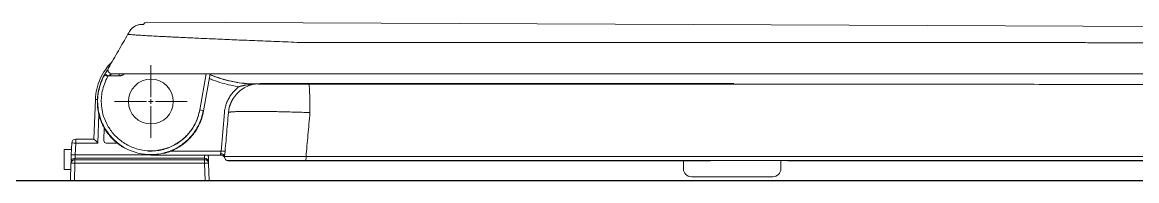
# Model space of a CAD drawing. Header units: millimetres. Extents: x 4840 to 6640, y -3623 to -1026.
# Drawn here: x 5307.4 to 5588.5, y -2893.1 to -2853.1 of the extents above; entities that cross this region are included whole.
import ezdxf

# ---------------------------------------------------------------- set-up
doc = ezdxf.new("R2010")
doc.units = ezdxf.units.MM
doc.layers.add('내부선 및 부속', color=4, linetype='Continuous')
doc.layers.add('외형선', color=3, linetype='Continuous')

# ---------------------------------------------------------------- blocks, each defined once
blk = doc.blocks.new('*U4')
at = {"layer": '내부선 및 부속', "color": 0, "lineweight": 18}
for p, q in [((0, 1.13), (0, 9.15)), ((-9.15, 0), (-1.13, 0)), ((1.13, 0), (9.15, 0)), ((0, -9.15), (0, -1.13))]:
    blk.add_line(p, q, dxfattribs=at)
at = {"layer": '내부선 및 부속', "color": 0, "linetype": 'Continuous', "lineweight": 18}
for p, q in [((-0.565, 0), (0.565, 0)), ((0, -0.565), (0, 0.565))]:
    blk.add_line(p, q, dxfattribs=at)

msp = doc.modelspace()

# ---------------------------------------------------------------- linework, layer by layer
at = {"layer": '내부선 및 부속', "lineweight": 18, "extrusion": (3.83476e-17, 1, 0)}
for p, q in [((5338.91, -2853.07), (5764.85, -2854.88)), ((5328.16, -2866.33), (5328.26, -2866.15)), ((5331.83, -2866.6), (5331.83, -2866.08)), ((5353.77, -2866.08), (5352.16, -2875.19)), ((5354.79, -2866.08), (5353.15, -2875.42)), ((5329.03, -2866.77), (5329.12, -2866.6)), ((5331.83, -2866.6), (5329.12, -2866.6)), ((5367.38, -2868.56), (5367.38, -2868.56)), ((5325.51, -2882.58), (5325.86, -2872.59)), ((5326.48, -2883.57), (5326.73, -2876.18)), ((5358.42, -2875.85), (5357.57, -2885.57)), ((5328, -2882.96), (5328.11, -2879.64)), ((5320.89, -2882.58), (5320.89, -2883.57)), ((5319.83, -2885.23), (5317.97, -2885.23)), ((5317.97, -2885.23), (5317.97, -2890.23)), ((5319.79, -2886.5), (5319.89, -2883.55)), ((5320.79, -2886.53), (5320.89, -2883.57)), ((5326.48, -2883.57), (5320.89, -2883.57)), ((5331.39, -2883.58), (5328.6, -2883.58)), ((5357.57, -2885.57), (5344.92, -2885.57)), ((5319.56, -2893.08), (5319.71, -2888.62)), ((5319.71, -2888.62), (5319.73, -2888.27)), ((5320.56, -2893.08), (5320.71, -2888.64)), ((5320.71, -2887.76), (5320.72, -2887.41)), ((5320.71, -2887.76), (5353.4, -2887.76)), ((5320.71, -2888.64), (5320.71, -2887.76)), ((5320.71, -2888.64), (5353.4, -2888.64)), ((5320.72, -2887.41), (5353.39, -2887.41)), ((5320.79, -2886.53), (5339.53, -2886.53)), ((5357.51, -2886.58), (5339.85, -2886.58)), ((5353.4, -2887.76), (5353.39, -2887.41)), ((5353.4, -2888.64), (5353.4, -2887.76)), ((5353.4, -2888.64), (5353.56, -2893.08)), ((5354.4, -2888.62), (5354.39, -2888.27)), ((5354.4, -2888.62), (5354.56, -2893.08)), ((5474.16, -2890.05), (5474.16, -2888.05)), ((5498.72, -2888.05), (5498.72, -2890.05)), ((5317.97, -2890.23), (5319.66, -2890.23)), ((5319.56, -2893.08), (5320.56, -2893.08)), ((5353.56, -2893.08), (5320.56, -2893.08)), ((5353.56, -2893.08), (5354.56, -2893.08)), ((5476.16, -2892.05), (5487.6, -2892.05)), ((5487.6, -2892.05), (5488.92, -2892.05)), ((5488.92, -2892.05), (5496.48, -2892.05)), ((5496.72, -2892.05), (5496.48, -2892.05))]:
    msp.add_line(p, q, dxfattribs=at)
at = {"layer": '내부선 및 부속', "lineweight": 18}
msp.add_circle((5339.85, -2873.08), 5.65, dxfattribs=at)
for centre, radius, start, end in [((5338.9, -2854.07), 1, 89.7562, 154.5899), ((5328.6, -2882.98), 0.6, 178, 270), ((5357.51, -2887.58), 1, 14.4775, 90), ((5359.44, -2887.08), 1, 175, 270), ((5476.16, -2890.05), 2, 180, 270), ((5496.72, -2890.05), 2, 270, 0)]:
    msp.add_arc(centre, radius, start, end, dxfattribs=at)
at = {"layer": '내부선 및 부속', "lineweight": 18, "extrusion": (0, 0, -1)}
for centre, start, end in [((-5330.04, -2865.08), 270, 30), ((-5320.89, -2883.58), 2, 90)]:
    msp.add_arc(centre, 1, start, end, dxfattribs=at)
for centre, major_axis, ratio, start_param, end_param in [((5329.03, -2866.83), (-0.866, 0.5), 0.04534, 0, 1.544625), ((5329.12, -2866.65), (0.866, -0.5), 0.04534, 3.141593, 4.686218), ((5367.39, -2876.57), (7.97, -0.7), 1, 3.141719, 4.41994), ((5367.39, -2876.57), (7.97, -0.7), 1, 4.41994, 4.62452), ((5379.72, -2876.57), (0, 8), 0.031528, 0.000968, 1.483541), ((5326.86, -2872.62), (0.999, -0.035), 0.008721, 3.141593, 4.193871), ((5352.16, -2875.25), (0.985, -0.174), 0.051543, 4.703301, 6.283185), ((5326.48, -2883.58), (-0.966, 1), 0.004361, 6.283184, 7.849466), ((5320.89, -2883.58), (0.999, -0.035), 0.008721, 3.141593, 4.712084), ((5357.45, -2886.9), (0.996, -0.087), 0.661451, 4.654602, 6.283201), ((5357.57, -2885.56), (0.996, -0.087), 0.008693, 0, 1.570036), ((5320.71, -2888.66), (0.999, -0.035), 0.894318, 3.141593, 4.681169), ((5320.71, -2888.66), (0.999, -0.035), 0.017442, 3.141593, 4.71178), ((5320.72, -2888.31), (0.999, -0.035), 0.894318, 3.141593, 4.681167), ((5320.79, -2886.54), (0.999, -0.035), 0.008721, 3.141593, 4.712087), ((5353.39, -2888.31), (0.999, 0.035), 0.894318, 4.743609, 6.283185), ((5353.4, -2888.66), (-0.999, -0.035), 0.894318, 1.602016, 3.141593), ((5353.4, -2888.66), (0.999, 0.035), 0.017442, 4.712998, 6.283185), ((5378.95, -2887.08), (0, -1), 0.030865, 4.625122, 6.283185)]:
    msp.add_ellipse(centre, major_axis=major_axis, ratio=ratio, start_param=start_param, end_param=end_param, dxfattribs=at)
at = {"layer": '내부선 및 부속', "lineweight": 18}
for points, degree in [([(5334.06, -2856.1), (5334.12, -2856.01), (5334.22, -2855.82), (5334.36, -2855.59), (5334.44, -2855.45), (5334.71, -2855.03)], 3), ([(5338, -2853.64), (5337.84, -2853.64), (5337.68, -2853.64), (5337.51, -2853.64)], 3), ([(5334.06, -2856.1), (5333.27, -2857.48), (5331.66, -2860.26), (5330.01, -2863.12), (5329.17, -2864.58)], 3), ([(5330.04, -2866.08), (5330.04, -2866.08), (5330.46, -2866.08), (5332.44, -2866.08), (5335.7, -2866.08), (5340.46, -2866.08), (5346.12, -2866.08), (5351.7, -2866.08), (5356.91, -2866.08), (5362.06, -2866.08), (5367.66, -2866.08), (5371.94, -2866.08), (5374.19, -2866.08)], 3), ([(5352.16, -2875.19), (5351.97, -2876.3), (5351.3, -2878.36), (5349.61, -2881.05), (5347.26, -2883.26), (5344.45, -2884.79), (5341.34, -2885.57), (5338.13, -2885.54), (5335.04, -2884.71), (5332.24, -2883.11), (5330, -2880.91), (5328.54, -2878.54), (5327.7, -2876.25), (5327.35, -2874.13), (5327.33, -2872.22), (5327.57, -2870.47), (5328.07, -2868.69), (5328.66, -2867.41), (5329.03, -2866.77)], 3), ([(5362.12, -2869.33), (5361.7, -2869.63), (5360.96, -2870.27), (5360.11, -2871.28), (5359.47, -2872.29), (5359.02, -2873.26), (5358.71, -2874.18), (5358.51, -2875.04), (5358.44, -2875.58), (5358.42, -2875.85)], 3), ([(5367.38, -2868.57), (5367.38, -2868.57), (5367.61, -2868.57), (5368.59, -2868.57), (5370.16, -2868.57), (5372.28, -2868.57), (5374.51, -2868.57), (5376.87, -2868.57), (5378.74, -2868.57), (5379.72, -2868.57)], 3), ([(5359.66, -2874.51), (5359.98, -2873.26), (5360.73, -2872.14)], 2), ([(5358.45, -2886.99), (5358.6, -2885.22), (5358.92, -2881.59), (5359.25, -2877.81), (5359.42, -2875.87)], 3), ([(5378.98, -2886.99), (5379.14, -2885.22), (5379.46, -2881.59), (5379.8, -2877.81), (5379.97, -2875.87)], 3), ([(5325.51, -2882.58), (5320.89, -2882.58)], 1), ([(5378.95, -2888.08), (5377.45, -2888.08), (5374.56, -2888.08), (5370.39, -2888.08), (5366.99, -2888.08), (5364.42, -2888.08), (5362.55, -2888.08), (5361.21, -2888.08), (5360.27, -2888.08), (5359.63, -2888.08), (5359.44, -2888.08), (5359.44, -2888.08)], 3)]:
    msp.add_open_spline(points, degree=degree, dxfattribs=at)
for points, degree, knots in [([(5334.71, -2855.03), (5334.72, -2855.03), (5334.72, -2855.02), (5334.81, -2854.9), (5334.91, -2854.79), (5335.13, -2854.57), (5335.24, -2854.46), (5335.49, -2854.27), (5335.62, -2854.19), (5335.89, -2854.03), (5336.04, -2853.96), (5336.32, -2853.84), (5336.47, -2853.79), (5336.77, -2853.72), (5336.92, -2853.69), (5337.22, -2853.65), (5337.37, -2853.64), (5337.51, -2853.64)], 3, [0, 0, 0, 0, 0.002814, 0.002814, 0.145269, 0.145269, 0.287724, 0.287724, 0.430179, 0.430179, 0.572634, 0.572634, 0.71509, 0.71509, 0.857545, 0.857545, 1, 1, 1, 1]), ([(5378.24, -2858.2), (5377.23, -2858.16), (5376.23, -2858.12), (5374.26, -2858.04), (5373.28, -2858), (5371.36, -2857.93), (5370.41, -2857.89), (5368.54, -2857.81), (5367.62, -2857.78), (5365.82, -2857.7), (5364.93, -2857.66), (5363.19, -2857.59), (5362.34, -2857.56), (5359.84, -2857.45), (5358.25, -2857.38), (5355.98, -2857.28), (5355.24, -2857.25), (5353.8, -2857.19), (5353.11, -2857.16), (5351.76, -2857.1), (5351.1, -2857.07), (5349.84, -2857.01), (5349.22, -2856.98), (5348.04, -2856.92), (5347.47, -2856.9), (5346.38, -2856.84), (5345.85, -2856.82), (5344.84, -2856.77), (5344.35, -2856.74), (5343.66, -2856.71), (5343.32, -2856.69), (5342.93, -2856.67), (5342.74, -2856.66), (5342.65, -2856.66), (5342.6, -2856.66), (5342.58, -2856.65), (5342.57, -2856.65), (5342.56, -2856.65), (5342.56, -2856.65), (5342.56, -2856.65), (5342.56, -2856.65), (5342.56, -2856.65), (5342.56, -2856.65), (5341.86, -2856.62), (5341.19, -2856.58), (5339.95, -2856.52), (5339.37, -2856.49), (5338.3, -2856.43), (5337.81, -2856.4), (5336.91, -2856.34), (5336.51, -2856.32), (5335.79, -2856.27), (5335.48, -2856.25), (5334.95, -2856.21), (5334.73, -2856.19), (5334.39, -2856.16), (5334.26, -2856.15), (5334.1, -2856.12), (5334.06, -2856.11), (5334.06, -2856.1)], 3, [0, 0, 0, 0, 0.03125, 0.03125, 0.0625, 0.0625, 0.09375, 0.09375, 0.125, 0.125, 0.15625, 0.15625, 0.1875, 0.1875, 0.25, 0.25, 0.28125, 0.28125, 0.3125, 0.3125, 0.34375, 0.34375, 0.375, 0.375, 0.40625, 0.40625, 0.4375, 0.4375, 0.46875, 0.46875, 0.484375, 0.492188, 0.496094, 0.498047, 0.499023, 0.499512, 0.499756, 0.499878, 0.499939, 0.499969, 0.499985, 0.499985, 0.5, 0.5, 0.5625, 0.5625, 0.625, 0.625, 0.6875, 0.6875, 0.75, 0.75, 0.8125, 0.8125, 0.875, 0.875, 0.9375, 0.9375, 1, 1, 1, 1]), ([(5724.27, -2858.3), (5724.24, -2858.3), (5724.17, -2858.3), (5724.04, -2858.3), (5723.86, -2858.3), (5723.63, -2858.3), (5723.35, -2858.3), (5723.03, -2858.3), (5722.65, -2858.3), (5722.23, -2858.29), (5721.75, -2858.29), (5721.23, -2858.29), (5720.66, -2858.29), (5720.03, -2858.29), (5719.36, -2858.28), (5718.64, -2858.28), (5717.86, -2858.28), (5717.03, -2858.27), (5716.16, -2858.27), (5715.23, -2858.27), (5714.25, -2858.26), (5713.22, -2858.26), (5712.13, -2858.26), (5710.99, -2858.25), (5710.07, -2858.25), (5709.38, -2858.25), (5708.93, -2858.24), (5708.47, -2858.24), (5707.99, -2858.24), (5707.5, -2858.24), (5707, -2858.24), (5706.47, -2858.24), (5705.94, -2858.24), (5705.39, -2858.24), (5704.82, -2858.24), (5704.24, -2858.24), (5703.64, -2858.23), (5703.03, -2858.23), (5702.4, -2858.23), (5701.76, -2858.23), (5701.1, -2858.23), (5700.42, -2858.23), (5699.73, -2858.23), (5699.03, -2858.23), (5698.31, -2858.23), (5697.57, -2858.24), (5696.82, -2858.24), (5696.05, -2858.24), (5695.29, -2858.24), (5694.24, -2858.24), (5692.56, -2858.24), (5689.9, -2858.24), (5686.25, -2858.24), (5681.59, -2858.24), (5675.9, -2858.24), (5671.36, -2858.24), (5668.27, -2858.24), (5666.9, -2858.24), (5665.25, -2858.24), (5663.34, -2858.24), (5661.16, -2858.24), (5658.7, -2858.24), (5655.97, -2858.24), (5652.97, -2858.24), (5649.68, -2858.23), (5646.11, -2858.23), (5642.26, -2858.23), (5638.12, -2858.23), (5633.69, -2858.23), (5628.97, -2858.23), (5624.26, -2858.23), (5619.66, -2858.23), (5615.27, -2858.23), (5610.87, -2858.23), (5606.46, -2858.23), (5602.05, -2858.23), (5597.64, -2858.23), (5593.22, -2858.23), (5588.8, -2858.23), (5584.37, -2858.23), (5579.95, -2858.23), (5575.53, -2858.22), (5571.1, -2858.22), (5566.68, -2858.22), (5562.25, -2858.22), (5557.82, -2858.22), (5553.39, -2858.22), (5548.96, -2858.22), (5544.53, -2858.22), (5540.09, -2858.22), (5536.74, -2858.22), (5534.47, -2858.22), (5533.28, -2858.22), (5532.09, -2858.22), (5530.9, -2858.22), (5529.71, -2858.22), (5528.52, -2858.22), (5527.33, -2858.22), (5526.15, -2858.22), (5524.96, -2858.22), (5523.77, -2858.22), (5522.58, -2858.22), (5521.39, -2858.22), (5520.2, -2858.22), (5519.01, -2858.22), (5517.82, -2858.22), (5516.63, -2858.21), (5515.44, -2858.21), (5514.25, -2858.21), (5513.06, -2858.21), (5511.87, -2858.21), (5510.68, -2858.21), (5509.49, -2858.21), (5508.3, -2858.21), (5507.11, -2858.21), (5505.92, -2858.21), (5504.73, -2858.21), (5503.54, -2858.21), (5502.35, -2858.21), (5501.16, -2858.21), (5499.97, -2858.21), (5498.78, -2858.21), (5497.59, -2858.21), (5496.4, -2858.21), (5495.21, -2858.21), (5494.02, -2858.21), (5492.83, -2858.21), (5491.64, -2858.21), (5490.45, -2858.21), (5489.26, -2858.21), (5488.06, -2858.21), (5486.87, -2858.21), (5485.68, -2858.21), (5484.49, -2858.21), (5483.3, -2858.21), (5482.11, -2858.21), (5480.92, -2858.21), (5479.73, -2858.21), (5478.53, -2858.21), (5477.34, -2858.21), (5476.15, -2858.21), (5474.96, -2858.21), (5473.77, -2858.21), (5472.58, -2858.21), (5471.38, -2858.21), (5470.19, -2858.21), (5469, -2858.21), (5467.81, -2858.21), (5466.62, -2858.21), (5465.42, -2858.21), (5464.23, -2858.21), (5463.04, -2858.21), (5461.85, -2858.21), (5460.65, -2858.21), (5459.46, -2858.21), (5458.27, -2858.21), (5457.08, -2858.21), (5455.88, -2858.21), (5454.69, -2858.21), (5453.5, -2858.21), (5452.3, -2858.21), (5451.11, -2858.2), (5449.92, -2858.2), (5448.72, -2858.2), (5447.53, -2858.2), (5446.34, -2858.2), (5445.15, -2858.2), (5443.95, -2858.2), (5442.76, -2858.2), (5441.56, -2858.2), (5440.37, -2858.2), (5439.18, -2858.2), (5437.98, -2858.2), (5436.79, -2858.2), (5435.6, -2858.2), (5434.4, -2858.2), (5433.21, -2858.2), (5432.02, -2858.2), (5430.82, -2858.2), (5429.63, -2858.2), (5428.43, -2858.2), (5427.24, -2858.2), (5426.04, -2858.2), (5424.85, -2858.2), (5423.66, -2858.2), (5422.46, -2858.2), (5421.27, -2858.2), (5420.07, -2858.2), (5418.88, -2858.2), (5417.68, -2858.2), (5416.49, -2858.2), (5415.3, -2858.2), (5414.1, -2858.2), (5412.91, -2858.2), (5411.71, -2858.2), (5410.52, -2858.2), (5409.32, -2858.2), (5408.13, -2858.2), (5406.93, -2858.2), (5405.74, -2858.2), (5404.54, -2858.2), (5403.35, -2858.2), (5402.15, -2858.2), (5400.96, -2858.2), (5399.76, -2858.2), (5398.57, -2858.2), (5397.37, -2858.2), (5396.18, -2858.2), (5394.98, -2858.2), (5393.78, -2858.2), (5392.59, -2858.2), (5391.39, -2858.2), (5390.2, -2858.2), (5389, -2858.2), (5387.81, -2858.2), (5386.61, -2858.2), (5385.42, -2858.2), (5384.22, -2858.2), (5383.02, -2858.2), (5381.83, -2858.2), (5380.63, -2858.2), (5379.44, -2858.2), (5378.64, -2858.2), (5378.24, -2858.2)], 3, [0, 0, 0, 0, 0.000278, 0.000719, 0.001324, 0.002093, 0.003025, 0.004121, 0.00538, 0.006803, 0.00839, 0.01014, 0.012053, 0.014131, 0.016371, 0.018776, 0.021344, 0.024075, 0.02697, 0.030029, 0.033251, 0.036637, 0.040186, 0.043899, 0.047775, 0.049178, 0.050628, 0.052124, 0.053667, 0.055256, 0.056892, 0.058575, 0.060303, 0.062079, 0.063901, 0.065769, 0.067684, 0.069645, 0.071653, 0.073708, 0.075809, 0.077956, 0.08015, 0.082391, 0.084678, 0.087011, 0.089391, 0.091818, 0.094291, 0.096522, 0.101795, 0.11011, 0.121465, 0.135861, 0.153296, 0.173771, 0.177132, 0.181286, 0.186231, 0.191968, 0.198497, 0.205819, 0.213932, 0.222838, 0.232536, 0.243026, 0.25431, 0.266386, 0.279256, 0.292916, 0.307366, 0.319943, 0.332513, 0.345075, 0.357629, 0.370177, 0.382718, 0.395251, 0.407776, 0.420295, 0.432808, 0.445317, 0.457823, 0.470328, 0.482833, 0.495338, 0.507843, 0.520348, 0.532852, 0.545355, 0.557859, 0.561208, 0.564558, 0.567907, 0.571257, 0.574606, 0.577956, 0.581305, 0.584655, 0.588004, 0.591354, 0.594703, 0.598052, 0.601402, 0.604751, 0.6081, 0.611449, 0.614799, 0.618148, 0.621497, 0.624846, 0.628195, 0.631544, 0.634893, 0.638242, 0.641591, 0.64494, 0.648289, 0.651638, 0.654987, 0.658336, 0.661685, 0.665034, 0.668383, 0.671732, 0.675081, 0.67843, 0.681779, 0.685128, 0.688477, 0.691826, 0.695175, 0.698525, 0.701874, 0.705223, 0.708572, 0.711921, 0.71527, 0.71862, 0.721969, 0.725318, 0.728667, 0.732017, 0.735366, 0.738715, 0.742064, 0.745414, 0.748763, 0.752112, 0.755462, 0.758811, 0.76216, 0.76551, 0.768859, 0.772209, 0.775558, 0.778908, 0.782257, 0.785606, 0.788956, 0.792305, 0.795655, 0.799005, 0.802354, 0.805704, 0.809053, 0.812403, 0.815752, 0.819102, 0.822452, 0.825801, 0.829151, 0.8325, 0.83585, 0.8392, 0.84255, 0.845899, 0.849249, 0.852599, 0.855948, 0.859298, 0.862648, 0.865998, 0.869348, 0.872697, 0.876047, 0.879397, 0.882747, 0.886097, 0.889447, 0.892797, 0.896146, 0.899496, 0.902846, 0.906196, 0.909546, 0.912896, 0.916246, 0.919596, 0.922946, 0.926296, 0.929646, 0.932996, 0.936346, 0.939696, 0.943046, 0.946397, 0.949747, 0.953097, 0.956447, 0.959797, 0.963147, 0.966497, 0.969848, 0.973198, 0.976548, 0.979898, 0.983249, 0.986599, 0.989949, 0.993299, 0.99665, 1, 1, 1, 1]), ([(5325.86, -2872.59), (5325.89, -2871.69), (5326.01, -2870.8), (5326.41, -2869.05), (5326.7, -2868.2), (5327.43, -2866.56), (5327.87, -2865.78), (5328.85, -2864.38), (5329.37, -2863.76), (5329.94, -2863.19)], 3, [0, 0, 0, 0, 0.256197, 0.256197, 0.512394, 0.512394, 0.76859, 0.76859, 1, 1, 1, 1]), ([(5333.3, -2884.88), (5333.19, -2884.82), (5333.08, -2884.76), (5332.76, -2884.56), (5332.54, -2884.43), (5332.23, -2884.22), (5332.08, -2884.12), (5331.91, -2883.99), (5331.82, -2883.93), (5331.78, -2883.89), (5331.75, -2883.88), (5331.74, -2883.87), (5331.74, -2883.87), (5331.73, -2883.86), (5331.73, -2883.86), (5331.73, -2883.86), (5331.73, -2883.86), (5331.73, -2883.86), (5331.08, -2883.37), (5330.47, -2882.82), (5329.64, -2881.92), (5329.38, -2881.61), (5328.88, -2880.96), (5328.42, -2880.29), (5328.01, -2879.58), (5327.64, -2878.85), (5327.47, -2878.48), (5327.17, -2877.72), (5327.03, -2877.34), (5326.8, -2876.56), (5326.7, -2876.16), (5326.54, -2875.36), (5326.48, -2874.96), (5326.39, -2874.15), (5326.36, -2873.74), (5326.35, -2872.93), (5326.36, -2872.52), (5326.41, -2871.71), (5326.46, -2871.3), (5326.59, -2870.5), (5326.68, -2870.1), (5326.88, -2869.31), (5327, -2868.92), (5327.41, -2867.77), (5327.75, -2867.03), (5328.16, -2866.33)], 3, [0, 0, 0, 0, 0.014636, 0.014636, 0.043617, 0.043617, 0.058108, 0.065353, 0.068975, 0.070787, 0.071692, 0.072145, 0.072372, 0.072485, 0.072542, 0.07257, 0.07257, 0.072598, 0.072598, 0.188523, 0.188523, 0.246486, 0.246486, 0.304449, 0.362411, 0.362411, 0.420374, 0.420374, 0.478336, 0.478336, 0.536299, 0.536299, 0.594262, 0.594262, 0.652224, 0.652224, 0.710187, 0.710187, 0.76815, 0.76815, 0.826112, 0.826112, 0.884075, 0.884075, 1, 1, 1, 1]), ([(5353.07, -2875.39), (5352.84, -2876.67), (5352.09, -2878.97), (5350.13, -2881.9), (5347.79, -2884.02), (5345.35, -2885.4), (5343.02, -2886.17), (5340.94, -2886.49), (5339.13, -2886.5), (5337.39, -2886.3), (5335.53, -2885.83), (5333.42, -2884.93), (5331.19, -2883.45), (5329.06, -2881.26), (5327.32, -2878.3), (5326.51, -2875.3), (5326.38, -2872.65), (5326.61, -2870.53), (5327.2, -2868.38), (5327.84, -2867.02), (5328.23, -2866.35)], 3, [0, 0, 0, 0, 0.081536, 0.15574, 0.222619, 0.282151, 0.334325, 0.379129, 0.416554, 0.450092, 0.490842, 0.539613, 0.596393, 0.661154, 0.733855, 0.814466, 0.857854, 0.903234, 0.950613, 1, 1, 1, 1]), ([(5328.26, -2866.15), (5328.26, -2866.15), (5328.27, -2866.14), (5328.28, -2866.12), (5328.29, -2866.1), (5328.3, -2866.08), (5328.31, -2866.07), (5328.32, -2866.05), (5328.33, -2866.03), (5328.34, -2866.01), (5328.35, -2866), (5328.36, -2865.98), (5328.37, -2865.96), (5328.38, -2865.94), (5328.39, -2865.93), (5328.4, -2865.91), (5328.41, -2865.89), (5328.42, -2865.88), (5328.43, -2865.86), (5328.44, -2865.85), (5328.45, -2865.83), (5328.46, -2865.81), (5328.46, -2865.8), (5328.47, -2865.78), (5328.48, -2865.77), (5328.49, -2865.75), (5328.5, -2865.74), (5328.51, -2865.72), (5328.52, -2865.71), (5328.53, -2865.69), (5328.53, -2865.68), (5328.54, -2865.66), (5328.55, -2865.65), (5328.56, -2865.63), (5328.57, -2865.62), (5328.58, -2865.6), (5328.58, -2865.59), (5328.59, -2865.58), (5328.6, -2865.56), (5328.61, -2865.55), (5328.62, -2865.54), (5328.62, -2865.52), (5328.63, -2865.51), (5328.64, -2865.5), (5328.65, -2865.48), (5328.65, -2865.47), (5328.66, -2865.46), (5328.67, -2865.44), (5328.68, -2865.43), (5328.68, -2865.42), (5328.69, -2865.41), (5328.7, -2865.4), (5328.7, -2865.38), (5328.71, -2865.37), (5328.73, -2865.34), (5328.74, -2865.32), (5328.75, -2865.3)], 3, [0, 0, 0, 0, 0.020247, 0.040381, 0.060403, 0.080312, 0.100109, 0.119793, 0.139364, 0.158822, 0.178168, 0.197401, 0.216521, 0.235528, 0.254421, 0.273201, 0.291867, 0.31042, 0.328858, 0.347182, 0.365392, 0.383487, 0.401468, 0.419335, 0.437087, 0.454726, 0.472252, 0.489664, 0.506963, 0.524149, 0.541223, 0.558184, 0.575032, 0.591768, 0.608392, 0.624903, 0.641303, 0.65759, 0.673766, 0.68983, 0.705782, 0.721622, 0.737351, 0.752967, 0.768473, 0.783866, 0.799148, 0.814319, 0.829377, 0.844324, 0.859159, 0.873882, 0.888494, 0.902993, 0.917381, 1, 1, 1, 1]), ([(5328.48, -2865.8), (5328.51, -2865.75), (5328.58, -2865.64), (5328.68, -2865.5), (5328.74, -2865.4), (5328.78, -2865.35), (5328.79, -2865.33), (5328.8, -2865.32), (5328.81, -2865.31), (5328.81, -2865.31), (5328.81, -2865.31), (5328.81, -2865.31), (5328.81, -2865.31), (5328.81, -2865.31), (5328.81, -2865.31), (5328.81, -2865.31), (5328.89, -2865.2), (5328.96, -2865.09), (5329.04, -2864.99)], 3, [0, 0, 0, 0, 0.130952, 0.266233, 0.333874, 0.367694, 0.384605, 0.39306, 0.397287, 0.399401, 0.400458, 0.400986, 0.401251, 0.401383, 0.401383, 0.401515, 0.401515, 1, 1, 1, 1]), ([(5328.75, -2865.3), (5328.77, -2865.26), (5328.81, -2865.21), (5328.85, -2865.15), (5328.89, -2865.13), (5328.93, -2865.15), (5328.99, -2865.26), (5329.09, -2865.47), (5329.19, -2865.61), (5329.24, -2865.68)], 3, [0, 0, 0, 0, 0.102741, 0.212294, 0.322403, 0.432042, 0.643154, 0.834552, 1, 1, 1, 1]), ([(5329.12, -2866.6), (5329.13, -2866.6), (5329.14, -2866.59), (5329.16, -2866.58), (5329.18, -2866.57), (5329.2, -2866.56), (5329.22, -2866.55), (5329.23, -2866.54), (5329.25, -2866.53), (5329.26, -2866.52), (5329.28, -2866.51), (5329.29, -2866.51), (5329.3, -2866.5), (5329.32, -2866.49), (5329.33, -2866.48), (5329.34, -2866.48), (5329.35, -2866.47), (5329.36, -2866.47), (5329.36, -2866.46), (5329.37, -2866.46), (5329.39, -2866.45), (5329.43, -2866.42), (5329.49, -2866.39), (5329.54, -2866.36), (5329.6, -2866.33), (5329.66, -2866.29), (5329.74, -2866.25), (5329.81, -2866.21), (5329.85, -2866.18), (5329.88, -2866.17), (5329.9, -2866.16), (5329.91, -2866.15), (5329.93, -2866.14), (5329.94, -2866.13), (5329.95, -2866.12), (5329.96, -2866.12), (5329.97, -2866.11), (5329.98, -2866.11), (5329.99, -2866.1), (5330, -2866.1), (5330.01, -2866.09), (5330.01, -2866.09), (5330.02, -2866.08), (5330.03, -2866.08), (5330.03, -2866.08), (5330.03, -2866.08), (5330.03, -2866.08), (5330.04, -2866.08), (5330.04, -2866.08), (5330.04, -2866.08)], 3, [0, 0, 0, 0, 0.01843, 0.036169, 0.053215, 0.069569, 0.08523, 0.1002, 0.114477, 0.128062, 0.140954, 0.153155, 0.164663, 0.175479, 0.185603, 0.195035, 0.203774, 0.211822, 0.219177, 0.22584, 0.23181, 0.284786, 0.334285, 0.380312, 0.422874, 0.503466, 0.576959, 0.643476, 0.703181, 0.721924, 0.740152, 0.757878, 0.775114, 0.791875, 0.808174, 0.824029, 0.839457, 0.854477, 0.869111, 0.88338, 0.897309, 0.910923, 0.924252, 0.937324, 0.950172, 0.962828, 0.975327, 0.987705, 1, 1, 1, 1]), ([(5331.83, -2866.6), (5331.88, -2866.6), (5332, -2866.6), (5332.18, -2866.57), (5332.38, -2866.53), (5332.61, -2866.45), (5332.85, -2866.33), (5333.02, -2866.21), (5333.1, -2866.14), (5333.11, -2866.14)], 3, [0, 0, 0, 0, 0.165865, 0.33173, 0.497595, 0.66346, 0.829325, 0.99519, 1, 1, 1, 1]), ([(5354.73, -2866.28), (5354.87, -2866.33), (5355.86, -2866.75), (5357.71, -2867.4), (5360.27, -2868.05), (5362.69, -2868.46), (5364.49, -2868.61), (5365.48, -2868.65), (5365.72, -2868.65)], 3, [0, 0, 0, 0, 0.038625, 0.284931, 0.520661, 0.737139, 0.934994, 1, 1, 1, 1]), ([(5354.74, -2866.27), (5354.97, -2866.37), (5356.1, -2866.83), (5358.11, -2867.51), (5360.76, -2868.14), (5363.3, -2868.51), (5365.36, -2868.64), (5366.58, -2868.64), (5366.98, -2868.63)], 3, [0, 0, 0, 0, 0.060914, 0.290114, 0.508329, 0.709851, 0.902585, 1, 1, 1, 1]), ([(5374.19, -2866.08), (5411.36, -2866.08), (5450.69, -2866.08), (5478, -2866.08), (5506.64, -2866.08), (5545.07, -2866.08), (5578.79, -2866.08), (5585.71, -2866.08), (5591.25, -2866.08), (5596.95, -2866.08), (5601.98, -2866.08), (5611.94, -2866.08), (5620.53, -2866.08), (5629.72, -2866.08), (5638.63, -2866.08), (5640.92, -2866.08), (5643.07, -2866.08), (5644.99, -2866.08), (5647.48, -2866.08), (5649.12, -2866.08), (5651.04, -2866.08), (5654.32, -2866.08), (5656.48, -2866.08)], 2, [0, 0, 0, 0.125, 0.125, 0.25, 0.25, 0.5, 0.5, 0.5625, 0.5625, 0.625, 0.625, 0.75, 0.75, 0.875, 0.875, 0.90625, 0.90625, 0.9375, 0.9375, 0.9625, 0.9625, 1, 1, 1]), ([(5354.57, -2867.27), (5354.9, -2867.41), (5355.98, -2867.84), (5357.82, -2868.44), (5360.03, -2868.99), (5361.43, -2869.23), (5362.12, -2869.33)], 3, [0, 0, 0, 0, 0.130824, 0.42055, 0.710275, 1, 1, 1, 1]), ([(5365.8, -2868.7), (5365.78, -2868.7), (5365.63, -2868.71), (5365.39, -2868.73), (5365.09, -2868.76), (5364.84, -2868.79), (5364.65, -2868.81), (5364.52, -2868.83), (5364.43, -2868.84), (5364.33, -2868.85), (5364.23, -2868.87), (5364.14, -2868.88), (5364.06, -2868.89), (5364, -2868.9), (5363.86, -2868.92), (5363.65, -2868.96), (5363.37, -2869.01), (5363.13, -2869.06), (5362.95, -2869.1), (5362.82, -2869.13), (5362.75, -2869.15), (5362.67, -2869.17), (5362.59, -2869.19), (5362.52, -2869.21), (5362.45, -2869.23), (5362.38, -2869.25), (5362.31, -2869.27), (5362.25, -2869.29), (5362.18, -2869.31), (5362.14, -2869.32), (5362.12, -2869.33)], 3, [0, 0, 0, 0, 0.013115, 0.12333, 0.194844, 0.262451, 0.326146, 0.347309, 0.371637, 0.399127, 0.429803, 0.452659, 0.472346, 0.488854, 0.50217, 0.586801, 0.662392, 0.728816, 0.785954, 0.807851, 0.829264, 0.850192, 0.870634, 0.890589, 0.910055, 0.92903, 0.947513, 0.965504, 0.982999, 1, 1, 1, 1]), ([(5367.02, -2868.69), (5367.32, -2868.69), (5368.02, -2868.69), (5369.37, -2868.69), (5370.94, -2868.69), (5373.16, -2868.69), (5376.13, -2868.69), (5378.56, -2868.69), (5379.76, -2868.69)], 3, [0, 0, 0, 0, 0.143471, 0.281705, 0.414688, 0.542408, 0.781496, 1, 1, 1, 1]), ([(5367.38, -2868.56), (5368.94, -2868.56), (5373.7, -2868.55), (5381.83, -2868.54), (5391.2, -2868.54), (5400.05, -2868.53), (5407.93, -2868.53), (5415.14, -2868.53), (5421.55, -2868.53), (5426.87, -2868.53), (5431.22, -2868.53), (5434.82, -2868.53), (5438.23, -2868.54), (5441.53, -2868.54), (5444.72, -2868.54), (5447.98, -2868.54), (5451.57, -2868.55), (5455.88, -2868.55), (5461.11, -2868.55), (5467.34, -2868.56), (5474.55, -2868.56), (5481.16, -2868.57), (5485.38, -2868.57), (5486.84, -2868.57)], 3, [0, 0, 0, 0, 0.040692, 0.123601, 0.209764, 0.278585, 0.34466, 0.403898, 0.456461, 0.502675, 0.53513, 0.564534, 0.592905, 0.620379, 0.64694, 0.672587, 0.701442, 0.73684, 0.781254, 0.833528, 0.894052, 0.963242, 1, 1, 1, 1]), ([(5367.38, -2868.56), (5367.38, -2868.56), (5367.38, -2868.56), (5367.38, -2868.56), (5367.38, -2868.56), (5367.38, -2868.56), (5367.38, -2868.56), (5367.38, -2868.57), (5367.38, -2868.57), (5367.38, -2868.57)], 3, [0, 0, 0, 0, 0.116373, 0.263644, 0.410916, 0.558187, 0.705458, 0.852729, 1, 1, 1, 1]), ([(5379.72, -2868.57), (5382.35, -2868.57), (5384.99, -2868.57), (5388.94, -2868.57), (5390.26, -2868.57), (5392.9, -2868.57), (5394.21, -2868.57), (5396.85, -2868.57), (5398.17, -2868.57), (5400.8, -2868.57), (5402.12, -2868.57), (5406.07, -2868.57), (5408.7, -2868.57), (5416.61, -2868.56), (5421.87, -2868.56), (5432.41, -2868.56), (5437.67, -2868.56), (5453.46, -2868.56), (5463.98, -2868.56), (5478.61, -2868.57), (5482.73, -2868.57), (5486.84, -2868.57)], 3, [0, 0, 0, 0, 0.073714, 0.073714, 0.110571, 0.110571, 0.147427, 0.147427, 0.184284, 0.184284, 0.221141, 0.221141, 0.294855, 0.294855, 0.442282, 0.442282, 0.58971, 0.58971, 0.884564, 0.884564, 1, 1, 1, 1]), ([(5379.76, -2868.69), (5385.72, -2868.69), (5397.22, -2868.69), (5413.85, -2868.69), (5429.23, -2868.69), (5443.37, -2868.69), (5456.27, -2868.69), (5467.93, -2868.69), (5478.1, -2868.69), (5486.88, -2868.69), (5494.58, -2868.7), (5501.88, -2868.7), (5509.12, -2868.7), (5516.41, -2868.7), (5527.94, -2868.71), (5543.79, -2868.72), (5563.93, -2868.74), (5584.18, -2868.77), (5602.74, -2868.79), (5619.54, -2868.8), (5634.56, -2868.8), (5649.35, -2868.81), (5663.89, -2868.82), (5678.26, -2868.82), (5692.59, -2868.82), (5706.98, -2868.81), (5721.42, -2868.79), (5734.5, -2868.77), (5746.07, -2868.74), (5755.92, -2868.67), (5765.06, -2868.59), (5770.54, -2868.56), (5773.14, -2868.54)], 3, [0, 0, 0, 0, 0.042174, 0.081426, 0.117757, 0.151169, 0.18166, 0.20923, 0.233879, 0.253908, 0.271558, 0.288597, 0.305764, 0.323059, 0.340481, 0.387776, 0.435888, 0.484137, 0.532344, 0.568827, 0.605286, 0.641755, 0.678237, 0.714731, 0.75202, 0.790772, 0.830986, 0.872665, 0.904535, 0.936409, 0.968247, 1, 1, 1, 1]), ([(5352.16, -2875.26), (5351.96, -2876.37), (5351.3, -2878.44), (5349.56, -2881.17), (5347.18, -2883.39), (5344.31, -2884.91), (5341.57, -2885.56), (5339.84, -2885.6), (5339.2, -2885.57)], 3, [0, 0, 0, 0, 0.178564, 0.357129, 0.535693, 0.714258, 0.892822, 1, 1, 1, 1]), ([(5353.15, -2875.42), (5353.03, -2876.06), (5352.87, -2876.7), (5352.57, -2877.61), (5352.46, -2877.92), (5352.21, -2878.51), (5352.08, -2878.8), (5351.66, -2879.65), (5351.34, -2880.2), (5350.81, -2880.97), (5350.62, -2881.22), (5350.24, -2881.7), (5350.04, -2881.94), (5349.42, -2882.62), (5348.98, -2883.04), (5348.28, -2883.62), (5348.04, -2883.81), (5347.56, -2884.16), (5347.31, -2884.33), (5346.56, -2884.81), (5346.04, -2885.09), (5345.24, -2885.46), (5344.97, -2885.57), (5344.43, -2885.78), (5344.16, -2885.87), (5343.62, -2886.04), (5343.35, -2886.12), (5343.07, -2886.19)], 3, [0, 0, 0, 0, 0.117758, 0.117758, 0.176637, 0.176637, 0.235516, 0.235516, 0.353274, 0.353274, 0.412153, 0.412153, 0.471032, 0.471032, 0.588789, 0.588789, 0.647668, 0.647668, 0.706547, 0.706547, 0.824305, 0.824305, 0.883184, 0.883184, 0.942063, 0.942063, 1, 1, 1, 1]), ([(5359.42, -2875.87), (5359.42, -2875.86), (5359.43, -2875.85), (5359.47, -2875.82), (5359.5, -2875.81), (5359.58, -2875.79), (5359.63, -2875.77), (5359.73, -2875.76), (5359.77, -2875.75), (5359.81, -2875.74)], 3, [0, 0, 0, 0, 0.279329, 0.279329, 0.558659, 0.558659, 0.837988, 0.837988, 1, 1, 1, 1]), ([(5359.81, -2875.74), (5359.84, -2875.74), (5359.87, -2875.74), (5359.98, -2875.72), (5360.07, -2875.71), (5360.27, -2875.69), (5360.48, -2875.67), (5360.73, -2875.66), (5360.99, -2875.64), (5361.13, -2875.64), (5361.57, -2875.62), (5361.89, -2875.61), (5362.59, -2875.59), (5362.96, -2875.59), (5363.74, -2875.58), (5364.15, -2875.58), (5364.78, -2875.57), (5364.99, -2875.57), (5365.31, -2875.57), (5365.47, -2875.57), (5365.66, -2875.57), (5365.76, -2875.57), (5365.81, -2875.57), (5365.83, -2875.57), (5365.84, -2875.57), (5365.85, -2875.57), (5365.85, -2875.57), (5365.85, -2875.57), (5365.85, -2875.57), (5365.85, -2875.57), (5366.27, -2875.58), (5366.7, -2875.58), (5367.63, -2875.58), (5368.13, -2875.59), (5369.16, -2875.6), (5369.7, -2875.6), (5370.84, -2875.62), (5371.43, -2875.63), (5372.65, -2875.66), (5373.28, -2875.67), (5374.56, -2875.7), (5375.22, -2875.72), (5376.56, -2875.76), (5377.24, -2875.78), (5378.6, -2875.83), (5379.29, -2875.85), (5379.97, -2875.87)], 3, [0, 0, 0, 0, 0.014778, 0.014778, 0.049965, 0.049965, 0.085151, 0.120338, 0.120338, 0.155524, 0.155524, 0.225897, 0.225897, 0.29627, 0.29627, 0.366643, 0.366643, 0.40183, 0.40183, 0.419423, 0.42822, 0.432618, 0.434817, 0.435917, 0.436466, 0.436741, 0.436879, 0.436947, 0.436947, 0.437016, 0.437016, 0.507389, 0.507389, 0.577762, 0.577762, 0.648135, 0.648135, 0.718508, 0.718508, 0.788881, 0.788881, 0.859254, 0.859254, 0.929627, 0.929627, 1, 1, 1, 1]), ([(5357.45, -2886.24), (5357.45, -2886.24), (5357.45, -2886.25), (5357.45, -2886.26), (5357.45, -2886.27), (5357.44, -2886.28), (5357.44, -2886.29), (5357.44, -2886.3), (5357.44, -2886.3), (5357.44, -2886.31), (5357.44, -2886.32), (5357.44, -2886.33), (5357.44, -2886.34), (5357.44, -2886.35), (5357.44, -2886.36), (5357.44, -2886.37), (5357.45, -2886.38), (5357.45, -2886.39), (5357.45, -2886.41), (5357.45, -2886.44), (5357.46, -2886.46), (5357.47, -2886.49), (5357.48, -2886.51), (5357.48, -2886.52), (5357.49, -2886.54), (5357.49, -2886.54), (5357.49, -2886.55), (5357.5, -2886.56), (5357.5, -2886.56), (5357.5, -2886.57), (5357.5, -2886.57), (5357.5, -2886.57), (5357.51, -2886.57), (5357.51, -2886.58), (5357.51, -2886.58), (5357.51, -2886.58)], 3, [0, 0, 0, 0, 0.014809, 0.029857, 0.045148, 0.060686, 0.076474, 0.092514, 0.10881, 0.125365, 0.142181, 0.15926, 0.176606, 0.194221, 0.212106, 0.230264, 0.248698, 0.267408, 0.311722, 0.365345, 0.42829, 0.500564, 0.563652, 0.618741, 0.66583, 0.70492, 0.736013, 0.770978, 0.805371, 0.839197, 0.872461, 0.905168, 0.937322, 0.968931, 1, 1, 1, 1]), ([(5357.57, -2885.57), (5357.57, -2885.57), (5357.56, -2885.58), (5357.56, -2885.6), (5357.56, -2885.61), (5357.56, -2885.63), (5357.55, -2885.65), (5357.55, -2885.66), (5357.55, -2885.67), (5357.55, -2885.69), (5357.54, -2885.7), (5357.54, -2885.72), (5357.54, -2885.73), (5357.54, -2885.74), (5357.53, -2885.75), (5357.53, -2885.77), (5357.53, -2885.78), (5357.53, -2885.79), (5357.53, -2885.8), (5357.52, -2885.81), (5357.52, -2885.82), (5357.52, -2885.83), (5357.52, -2885.84), (5357.52, -2885.85), (5357.52, -2885.86), (5357.51, -2885.87), (5357.51, -2885.88), (5357.51, -2885.89), (5357.51, -2885.89), (5357.51, -2885.9), (5357.51, -2885.92), (5357.5, -2885.94), (5357.5, -2885.97), (5357.49, -2886), (5357.49, -2886.03), (5357.48, -2886.06), (5357.48, -2886.09), (5357.47, -2886.12), (5357.47, -2886.15), (5357.46, -2886.17), (5357.46, -2886.19), (5357.45, -2886.22), (5357.45, -2886.23), (5357.45, -2886.24)], 3, [0, 0, 0, 0, 0.022211, 0.044005, 0.065383, 0.086345, 0.10689, 0.127019, 0.146732, 0.166028, 0.184908, 0.203371, 0.221418, 0.239049, 0.256263, 0.273061, 0.289442, 0.305407, 0.320956, 0.336088, 0.350804, 0.365103, 0.378986, 0.392453, 0.405504, 0.418138, 0.430355, 0.442157, 0.453541, 0.46451, 0.475062, 0.523447, 0.570986, 0.617682, 0.663533, 0.708541, 0.752706, 0.796027, 0.838506, 0.880142, 0.920936, 0.960889, 1, 1, 1, 1]), ([(5319.73, -2888.27), (5319.73, -2888.27), (5319.73, -2888.26), (5319.73, -2888.25), (5319.73, -2888.24), (5319.73, -2888.23), (5319.73, -2888.22), (5319.73, -2888.21), (5319.73, -2888.2), (5319.73, -2888.19), (5319.73, -2888.18), (5319.73, -2888.16), (5319.73, -2888.15), (5319.73, -2888.14), (5319.73, -2888.13), (5319.73, -2888.11), (5319.73, -2888.1), (5319.73, -2888.09), (5319.73, -2888.07), (5319.73, -2888.06), (5319.73, -2888.04), (5319.73, -2888.03), (5319.73, -2888.01), (5319.74, -2888), (5319.74, -2887.98), (5319.74, -2887.96), (5319.74, -2887.95), (5319.74, -2887.93), (5319.74, -2887.91), (5319.74, -2887.9), (5319.74, -2887.88), (5319.74, -2887.86), (5319.74, -2887.84), (5319.74, -2887.82), (5319.74, -2887.81), (5319.74, -2887.79), (5319.74, -2887.77), (5319.74, -2887.75), (5319.74, -2887.73), (5319.75, -2887.71), (5319.75, -2887.69), (5319.75, -2887.67), (5319.75, -2887.65), (5319.75, -2887.63), (5319.75, -2887.6), (5319.75, -2887.58), (5319.75, -2887.56), (5319.75, -2887.54), (5319.75, -2887.51), (5319.75, -2887.49), (5319.75, -2887.47), (5319.75, -2887.45), (5319.76, -2887.42), (5319.76, -2887.4), (5319.76, -2887.37), (5319.76, -2887.35), (5319.76, -2887.32), (5319.76, -2887.3), (5319.76, -2887.27), (5319.76, -2887.25), (5319.76, -2887.23), (5319.76, -2887.21), (5319.76, -2887.19), (5319.76, -2887.16), (5319.77, -2887.14), (5319.77, -2887.11), (5319.77, -2887.09), (5319.77, -2887.06), (5319.77, -2887.03), (5319.77, -2887), (5319.77, -2886.97), (5319.77, -2886.94), (5319.77, -2886.9), (5319.77, -2886.87), (5319.78, -2886.83), (5319.78, -2886.8), (5319.78, -2886.76), (5319.78, -2886.72), (5319.78, -2886.68), (5319.78, -2886.64), (5319.78, -2886.59), (5319.79, -2886.55), (5319.79, -2886.52), (5319.79, -2886.5)], 3, [0, 0, 0, 0, 0.00985, 0.019751, 0.029703, 0.039706, 0.049759, 0.059863, 0.070017, 0.080221, 0.090476, 0.10078, 0.111134, 0.121537, 0.131989, 0.142491, 0.153041, 0.16364, 0.174287, 0.184982, 0.195725, 0.206516, 0.217354, 0.228239, 0.239172, 0.25015, 0.261175, 0.272247, 0.283364, 0.294528, 0.305739, 0.316997, 0.328301, 0.339652, 0.35105, 0.362495, 0.373987, 0.385526, 0.397112, 0.408746, 0.420427, 0.432155, 0.443931, 0.455754, 0.467625, 0.479543, 0.491509, 0.503523, 0.515585, 0.527695, 0.539852, 0.552058, 0.564313, 0.576615, 0.588966, 0.601366, 0.613814, 0.626312, 0.638858, 0.651453, 0.661005, 0.671067, 0.681639, 0.692721, 0.704313, 0.716415, 0.729028, 0.742152, 0.755788, 0.769934, 0.784591, 0.799758, 0.815435, 0.831622, 0.848317, 0.865519, 0.883227, 0.901439, 0.920154, 0.939371, 0.959085, 0.979296, 1, 1, 1, 1]), ([(5320.72, -2887.41), (5320.73, -2887.41), (5320.73, -2887.41), (5320.73, -2887.4), (5320.73, -2887.39), (5320.73, -2887.38), (5320.73, -2887.38), (5320.73, -2887.37), (5320.73, -2887.36), (5320.73, -2887.35), (5320.73, -2887.34), (5320.73, -2887.33), (5320.73, -2887.32), (5320.73, -2887.31), (5320.73, -2887.3), (5320.73, -2887.29), (5320.73, -2887.28), (5320.74, -2887.26), (5320.74, -2887.25), (5320.74, -2887.24), (5320.74, -2887.23), (5320.74, -2887.22), (5320.74, -2887.2), (5320.74, -2887.19), (5320.74, -2887.18), (5320.74, -2887.16), (5320.74, -2887.15), (5320.74, -2887.13), (5320.75, -2887.12), (5320.75, -2887.1), (5320.75, -2887.09), (5320.75, -2887.07), (5320.75, -2887.06), (5320.75, -2887.04), (5320.75, -2887.03), (5320.75, -2887.01), (5320.75, -2887), (5320.76, -2886.98), (5320.76, -2886.96), (5320.76, -2886.95), (5320.76, -2886.93), (5320.76, -2886.91), (5320.76, -2886.89), (5320.76, -2886.86), (5320.77, -2886.84), (5320.77, -2886.82), (5320.77, -2886.79), (5320.77, -2886.77), (5320.77, -2886.74), (5320.77, -2886.71), (5320.78, -2886.68), (5320.78, -2886.65), (5320.78, -2886.62), (5320.78, -2886.59), (5320.78, -2886.56), (5320.79, -2886.54), (5320.79, -2886.53)], 3, [0, 0, 0, 0, 0.014513, 0.029117, 0.043813, 0.0586, 0.073479, 0.088449, 0.103511, 0.118664, 0.133909, 0.149245, 0.164673, 0.180193, 0.195804, 0.211507, 0.227302, 0.243188, 0.259166, 0.275236, 0.291397, 0.30765, 0.323995, 0.340432, 0.35696, 0.37358, 0.390292, 0.407095, 0.423991, 0.440978, 0.458057, 0.475228, 0.49249, 0.506766, 0.521751, 0.537443, 0.553843, 0.570952, 0.588769, 0.607294, 0.626527, 0.646468, 0.667117, 0.688475, 0.71054, 0.733314, 0.756796, 0.780986, 0.805884, 0.831491, 0.857805, 0.884828, 0.912559, 0.940998, 0.970145, 1, 1, 1, 1]), ([(5339.85, -2886.58), (5339.71, -2886.58), (5339.54, -2886.57), (5339.25, -2886.56), (5339.16, -2886.56), (5339.07, -2886.55)], 3, [0, 0, 0, 0, 0.705468, 0.705468, 1, 1, 1, 1]), ([(5353.39, -2887.41), (5353.39, -2887.37), (5353.38, -2887.27), (5353.37, -2887.06), (5353.35, -2886.8), (5353.34, -2886.62), (5353.33, -2886.53)], 3, [0, 0, 0, 0, 0.248003, 0.499575, 0.751319, 1, 1, 1, 1]), ([(5354.39, -2888.27), (5354.39, -2888.15), (5354.38, -2887.97), (5354.37, -2887.78), (5354.36, -2887.31), (5354.35, -2887.04), (5354.34, -2886.78), (5354.33, -2886.5)], 2, [0, 0, 0, 0.25, 0.25, 0.5, 0.75, 0.75, 1, 1, 1]), ([(5378.98, -2886.99), (5378.96, -2886.99), (5378.92, -2886.99), (5378.85, -2886.99), (5378.78, -2886.99), (5378.71, -2886.99), (5378.64, -2886.99), (5378.57, -2886.99), (5378.51, -2886.99), (5378.44, -2886.99), (5378.37, -2886.99), (5378.3, -2886.99), (5378.23, -2886.99), (5378.17, -2886.98), (5378.1, -2886.98), (5378.03, -2886.98), (5377.96, -2886.98), (5377.89, -2886.98), (5377.82, -2886.98), (5377.76, -2886.98), (5377.69, -2886.98), (5377.62, -2886.98), (5377.55, -2886.98), (5377.49, -2886.98), (5377.42, -2886.98), (5377.35, -2886.98), (5377.28, -2886.98), (5377.22, -2886.98), (5377.15, -2886.98), (5377.08, -2886.98), (5377.01, -2886.98), (5376.95, -2886.98), (5376.88, -2886.98), (5376.81, -2886.98), (5376.75, -2886.98), (5376.68, -2886.98), (5376.61, -2886.98), (5376.54, -2886.98), (5376.48, -2886.98), (5376.41, -2886.98), (5376.34, -2886.98), (5376.28, -2886.98), (5376.21, -2886.98), (5376.14, -2886.98), (5376.08, -2886.98), (5376.01, -2886.97), (5375.95, -2886.97), (5375.88, -2886.97), (5375.81, -2886.97), (5375.75, -2886.97), (5375.68, -2886.97), (5375.62, -2886.97), (5375.55, -2886.97), (5375.49, -2886.97), (5375.42, -2886.97), (5375.36, -2886.97), (5375.29, -2886.97), (5375.23, -2886.97), (5375.16, -2886.97), (5375.1, -2886.97), (5375.03, -2886.97), (5374.97, -2886.97), (5374.9, -2886.97), (5374.84, -2886.97), (5374.77, -2886.97), (5374.71, -2886.97), (5374.64, -2886.97), (5374.58, -2886.97), (5374.52, -2886.97), (5374.45, -2886.97), (5374.39, -2886.97), (5374.32, -2886.97), (5374.26, -2886.97), (5374.2, -2886.97), (5374.13, -2886.97), (5374.07, -2886.97), (5374.01, -2886.97), (5373.95, -2886.97), (5373.88, -2886.97), (5373.82, -2886.97), (5373.76, -2886.97), (5373.7, -2886.97), (5373.63, -2886.97), (5373.57, -2886.97), (5373.51, -2886.97), (5373.45, -2886.97), (5373.39, -2886.97), (5373.32, -2886.96), (5373.26, -2886.96), (5373.2, -2886.96), (5373.14, -2886.96), (5373.08, -2886.96), (5373.02, -2886.96), (5372.96, -2886.96), (5372.9, -2886.96), (5372.84, -2886.96), (5372.78, -2886.96), (5372.71, -2886.96), (5372.65, -2886.96), (5372.59, -2886.96), (5372.53, -2886.96), (5372.48, -2886.96), (5372.42, -2886.96), (5372.36, -2886.96), (5372.3, -2886.96), (5372.24, -2886.96), (5372.18, -2886.96), (5372.12, -2886.96), (5372.06, -2886.96), (5372, -2886.96), (5371.95, -2886.96), (5371.89, -2886.96), (5371.83, -2886.96), (5371.77, -2886.96), (5371.71, -2886.96), (5371.66, -2886.96), (5371.6, -2886.96), (5371.54, -2886.96), (5371.48, -2886.96), (5371.43, -2886.96), (5371.37, -2886.96), (5371.31, -2886.96), (5371.26, -2886.96), (5371.2, -2886.96), (5371.15, -2886.96), (5371.09, -2886.96), (5371.03, -2886.96), (5370.98, -2886.96), (5370.92, -2886.96), (5370.87, -2886.96), (5370.81, -2886.96), (5370.76, -2886.96), (5370.7, -2886.96), (5370.65, -2886.96), (5370.59, -2886.96), (5370.54, -2886.96), (5370.48, -2886.96), (5370.43, -2886.96), (5370.38, -2886.96), (5370.32, -2886.96), (5370.27, -2886.96), (5370.22, -2886.96), (5370.16, -2886.96), (5370.11, -2886.96), (5370.06, -2886.96), (5370.01, -2886.96), (5369.95, -2886.96), (5369.9, -2886.96), (5369.85, -2886.96), (5369.8, -2886.96), (5369.75, -2886.96), (5369.69, -2886.96), (5369.64, -2886.96), (5369.59, -2886.96), (5369.54, -2886.96), (5369.49, -2886.96), (5369.44, -2886.96), (5369.39, -2886.96), (5369.34, -2886.96), (5369.29, -2886.96), (5369.24, -2886.96), (5369.19, -2886.96), (5368.8, -2886.96), (5368.08, -2886.95), (5367.07, -2886.95), (5366.1, -2886.95), (5365.18, -2886.95), (5364.3, -2886.95), (5363.48, -2886.95), (5362.63, -2886.95), (5361.77, -2886.95), (5360.92, -2886.96), (5360.19, -2886.96), (5359.76, -2886.96), (5359.55, -2886.96), (5359.51, -2886.96), (5359.48, -2886.96), (5359.44, -2886.97), (5359.4, -2886.97), (5359.37, -2886.97), (5359.33, -2886.97), (5359.3, -2886.97), (5359.26, -2886.97), (5359.23, -2886.97), (5359.2, -2886.97), (5359.16, -2886.97), (5359.13, -2886.97), (5359.1, -2886.97), (5359.07, -2886.97), (5359.04, -2886.97), (5359.01, -2886.97), (5358.98, -2886.97), (5358.95, -2886.97), (5358.92, -2886.97), (5358.9, -2886.97), (5358.87, -2886.97), (5358.84, -2886.97), (5358.82, -2886.97), (5358.8, -2886.97), (5358.77, -2886.97), (5358.75, -2886.97), (5358.73, -2886.97), (5358.71, -2886.97), (5358.69, -2886.98), (5358.67, -2886.98), (5358.65, -2886.98), (5358.63, -2886.98), (5358.61, -2886.98), (5358.59, -2886.98), (5358.58, -2886.98), (5358.56, -2886.98), (5358.55, -2886.98), (5358.54, -2886.98), (5358.52, -2886.98), (5358.51, -2886.98), (5358.5, -2886.98), (5358.49, -2886.98), (5358.48, -2886.98), (5358.48, -2886.98), (5358.47, -2886.98), (5358.46, -2886.98), (5358.46, -2886.99), (5358.45, -2886.99), (5358.45, -2886.99), (5358.45, -2886.99), (5358.45, -2886.99), (5358.45, -2886.99), (5358.45, -2886.99)], 3, [0, 0, 0, 0, 0.002146, 0.004292, 0.006437, 0.00858, 0.010723, 0.012865, 0.015005, 0.017145, 0.019284, 0.021421, 0.023558, 0.025693, 0.027828, 0.029961, 0.032093, 0.034224, 0.036353, 0.038481, 0.040608, 0.042734, 0.044859, 0.046982, 0.049103, 0.051224, 0.053343, 0.05546, 0.057577, 0.059691, 0.061804, 0.063916, 0.066026, 0.068135, 0.070242, 0.072347, 0.074451, 0.076553, 0.078654, 0.080753, 0.08285, 0.084946, 0.087039, 0.089131, 0.091221, 0.09331, 0.095396, 0.097481, 0.099564, 0.101645, 0.103724, 0.105801, 0.107876, 0.109949, 0.112021, 0.11409, 0.116157, 0.118222, 0.120285, 0.122346, 0.124405, 0.126461, 0.128516, 0.130568, 0.132618, 0.134666, 0.136712, 0.138755, 0.140797, 0.142835, 0.144872, 0.146906, 0.148938, 0.150968, 0.152995, 0.155019, 0.157042, 0.159061, 0.161079, 0.163094, 0.165106, 0.167116, 0.169123, 0.171128, 0.17313, 0.175129, 0.177126, 0.17912, 0.181112, 0.183101, 0.185087, 0.187071, 0.189051, 0.191029, 0.193005, 0.194977, 0.196947, 0.198913, 0.200877, 0.202839, 0.204797, 0.206752, 0.208705, 0.210654, 0.212601, 0.214545, 0.216485, 0.218423, 0.220358, 0.222289, 0.224218, 0.226143, 0.228066, 0.229985, 0.231901, 0.233815, 0.235725, 0.237631, 0.239535, 0.241436, 0.243333, 0.245227, 0.247118, 0.249005, 0.25089, 0.252771, 0.254648, 0.256523, 0.258394, 0.260262, 0.262126, 0.263987, 0.265845, 0.267699, 0.26955, 0.271397, 0.273241, 0.275082, 0.276919, 0.278752, 0.280582, 0.282409, 0.284232, 0.286051, 0.287867, 0.28968, 0.291488, 0.293294, 0.295095, 0.296893, 0.298688, 0.300478, 0.302265, 0.304049, 0.305828, 0.307604, 0.309377, 0.311145, 0.31291, 0.314671, 0.316429, 0.318182, 0.319932, 0.35756, 0.395262, 0.432973, 0.470624, 0.508148, 0.54548, 0.582557, 0.632622, 0.683519, 0.735055, 0.787025, 0.790658, 0.794309, 0.797977, 0.801663, 0.805366, 0.809086, 0.812822, 0.816576, 0.820346, 0.824133, 0.827936, 0.831755, 0.83559, 0.839441, 0.843307, 0.847189, 0.851086, 0.854998, 0.858926, 0.862868, 0.866824, 0.870795, 0.874781, 0.87878, 0.882793, 0.88682, 0.890861, 0.894914, 0.898981, 0.903061, 0.907153, 0.911258, 0.915376, 0.919505, 0.923647, 0.9278, 0.931965, 0.936141, 0.940328, 0.944526, 0.948735, 0.952954, 0.957184, 0.961424, 0.965673, 0.969932, 0.974201, 0.978479, 0.982766, 0.987062, 0.991366, 0.995679, 1, 1, 1, 1]), ([(5378.97, -2887.98), (5378.11, -2887.98), (5376.48, -2887.98), (5374.18, -2887.98), (5372.16, -2887.98), (5370.29, -2887.98), (5368.62, -2887.98), (5367.17, -2887.98), (5365.61, -2887.98), (5363.69, -2887.98), (5361.94, -2887.98), (5360.64, -2887.98), (5359.76, -2887.98), (5359.16, -2887.98), (5359.02, -2887.98), (5359.01, -2887.98)], 3, [0, 0, 0, 0, 0.08267, 0.157777, 0.225213, 0.284993, 0.352798, 0.407017, 0.452244, 0.542395, 0.663658, 0.736049, 0.81623, 0.904213, 1, 1, 1, 1]), ([(5480.99, -2888.08), (5479.88, -2888.08), (5473.61, -2888.08), (5461.57, -2888.08), (5443.67, -2888.08), (5424.05, -2888.08), (5402.62, -2888.08), (5387.05, -2888.08), (5378.95, -2888.08)], 3, [0, 0, 0, 0, 0.041595, 0.233276, 0.424957, 0.616638, 0.808319, 1, 1, 1, 1]), ([(5614.67, -2887.98), (5613, -2887.98), (5605.33, -2887.98), (5591.51, -2887.98), (5573.29, -2887.98), (5555.04, -2887.98), (5536.76, -2887.98), (5518.46, -2887.98), (5499.98, -2887.98), (5481.32, -2887.98), (5462.66, -2887.98), (5448.69, -2887.98), (5439.41, -2887.98), (5434.43, -2887.98), (5428.94, -2887.98), (5422.62, -2887.98), (5415.48, -2887.98), (5407.53, -2887.98), (5398.76, -2887.98), (5389.15, -2887.98), (5382.45, -2887.98), (5378.97, -2887.98)], 3, [0, 0, 0, 0, 0.021662, 0.09932, 0.17698, 0.254644, 0.332311, 0.409982, 0.487652, 0.567395, 0.647034, 0.724652, 0.744685, 0.764769, 0.787741, 0.814416, 0.844796, 0.878238, 0.915252, 0.95584, 1, 1, 1, 1]), ([(5809.45, -2886.99), (5808.84, -2886.99), (5807.29, -2886.99), (5803.43, -2886.99), (5800.62, -2886.99), (5797.14, -2886.99), (5794.69, -2886.99), (5793.4, -2886.99), (5786.63, -2886.99), (5778.59, -2886.99), (5769.39, -2886.99), (5765.63, -2886.99), (5763.7, -2886.99), (5757.82, -2886.99), (5749.67, -2886.99), (5741.06, -2886.99), (5735.58, -2886.99), (5734.48, -2886.99), (5732.27, -2886.99), (5728.93, -2886.99), (5716.56, -2886.99), (5700.2, -2886.99), (5683.18, -2886.99), (5675.75, -2886.99), (5670.77, -2886.99), (5663.27, -2886.99), (5655.65, -2886.99), (5645.4, -2886.99), (5638.95, -2886.99), (5632.45, -2886.99), (5629.85, -2886.99), (5628.54, -2886.99), (5624.63, -2886.99), (5616.77, -2886.99), (5608.87, -2886.99), (5598.3, -2886.99), (5590.34, -2886.99), (5582.36, -2886.99), (5577.04, -2886.99), (5574.38, -2886.99), (5561.06, -2886.99), (5550.38, -2886.99), (5528.99, -2886.99), (5518.29, -2886.99), (5504.9, -2886.99), (5502.22, -2886.99), (5496.87, -2886.99), (5488.84, -2886.99), (5470.1, -2886.99), (5454.03, -2886.99), (5421.88, -2886.99), (5400.44, -2886.99), (5378.98, -2886.99)], 3, [0, 0, 0, 0, 0.047997, 0.047997, 0.07973, 0.095597, 0.095597, 0.111464, 0.111464, 0.174931, 0.190797, 0.190797, 0.206664, 0.206664, 0.238397, 0.270131, 0.270131, 0.278064, 0.278064, 0.285998, 0.301864, 0.365331, 0.397065, 0.412931, 0.412931, 0.428798, 0.460531, 0.460531, 0.492265, 0.500198, 0.500198, 0.508132, 0.508132, 0.523998, 0.555732, 0.555732, 0.587465, 0.603332, 0.603332, 0.619199, 0.619199, 0.682666, 0.682666, 0.746132, 0.746132, 0.761999, 0.761999, 0.777866, 0.809599, 0.873066, 0.873066, 1, 1, 1, 1]), ([(5808.76, -2888.08), (5808.76, -2888.08), (5807.85, -2888.08), (5803.56, -2888.08), (5796.24, -2888.08), (5786.67, -2888.08), (5776.24, -2888.08), (5765.92, -2888.08), (5756.06, -2888.08), (5746.44, -2888.08), (5736.35, -2888.08), (5724.8, -2888.08), (5711.16, -2888.08), (5695.97, -2888.08), (5680.81, -2888.08), (5666.71, -2888.08), (5653.64, -2888.08), (5641.49, -2888.08), (5630.19, -2888.08), (5619.72, -2888.08), (5610.08, -2888.08), (5601.15, -2888.08), (5592.54, -2888.08), (5583.89, -2888.08), (5575.12, -2888.08), (5566.35, -2888.08), (5557.63, -2888.08), (5548.82, -2888.08), (5539.67, -2888.08), (5529.77, -2888.08), (5518.74, -2888.08), (5508.74, -2888.08), (5502.41, -2888.08), (5500.47, -2888.08)], 3, [0, 0, 0, 0, 0.032861, 0.065722, 0.098583, 0.131443, 0.164304, 0.197165, 0.230026, 0.262887, 0.295748, 0.328609, 0.361469, 0.39433, 0.427191, 0.460052, 0.492913, 0.525774, 0.558635, 0.591495, 0.624356, 0.657217, 0.690078, 0.722939, 0.7558, 0.788661, 0.821521, 0.854382, 0.887243, 0.920104, 0.952965, 0.985826, 1, 1, 1, 1])]:
    msp.add_open_spline(points, degree=degree, knots=knots, dxfattribs=at)
at = {"layer": '외형선'}
msp.add_line((5804.85, -2893.08), (5292.85, -2893.08), dxfattribs=at)

# ---------------------------------------------------------------- block references
at = {"layer": '내부선 및 부속', "lineweight": 18, "rotation": 270}
msp.add_blockref('*U4', (5339.85, -2873.08), dxfattribs=at)

doc.saveas('drawing.dxf')
